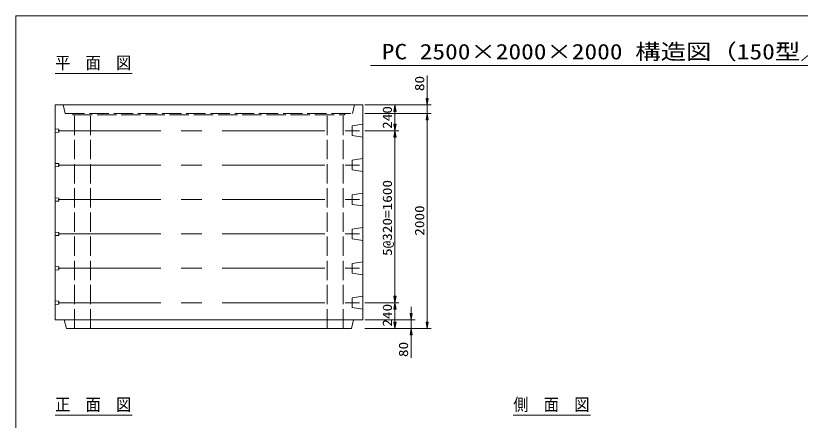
# Model space of a CAD drawing. Units: millimetres on the paper. Extents: x 18 to 410, y 10 to 287.
# Drawn here: x 18 to 261.2, y 161.5 to 287 of the extents above; entities that cross this region are included whole.
import ezdxf
from ezdxf.enums import TextEntityAlignment as Align

# ---------------------------------------------------------------- set-up
doc = ezdxf.new("R2010")
doc.units = ezdxf.units.MM
doc.linetypes.add('DASHED', pattern=[7.5, 6, -1.5])
doc.linetypes.add('USER1', pattern=[50.8, 31.75, -6.35, 6.35, -6.35])
for name, color, linetype, lineweight in [('0_7', 7, 'Continuous', 13), ('Layer1', 3, 'Continuous', 13), ('Layer2', 6, 'USER1', 13), ('Layer3', 7, 'Continuous', 13), ('Layer4', 4, 'DASHED', 13), ('Layer7', 9, 'Continuous', 13)]:
    doc.layers.add(name, color=color, linetype=linetype, lineweight=lineweight)
doc.styles.add('ＭＳ ゴシック', font='')
doc.styles.get('ＭＳ ゴシック').set_extended_font_data('MS Gothic')

msp = doc.modelspace()

# ---------------------------------------------------------------- hatches: boundary and pattern name
at = {"layer": 'Layer1'}
for points in [[(145.208, 261.325), (145.875, 261.325), (145.542, 259.325)], [(135.208, 257.325), (135.875, 257.325), (135.542, 259.325)], [(145.208, 254.658), (145.875, 254.658), (145.542, 256.658)], [(145.208, 254.658), (145.875, 254.658), (145.542, 256.658)], [(135.208, 253.325), (135.875, 253.325), (135.542, 251.325)], [(135.208, 249.325), (135.875, 249.325), (135.542, 251.325)], [(135.208, 199.992), (135.875, 199.992), (135.542, 197.992)], [(135.208, 195.992), (135.875, 195.992), (135.542, 197.992)], [(140.208, 194.658), (140.875, 194.658), (140.542, 192.658)], [(135.208, 191.992), (135.875, 191.992), (135.542, 189.992)], [(140.208, 187.992), (140.875, 187.992), (140.542, 189.992)], [(145.208, 191.992), (145.875, 191.992), (145.542, 189.992)]]:
    msp.add_hatch(color=256, dxfattribs=at).paths.add_polyline_path(points)

# ---------------------------------------------------------------- linework, layer by layer
at = {"layer": '0_7'}
for p, q in [((410, 287), (18, 287)), ((18, 287), (18, 10))]:
    msp.add_line(p, q, dxfattribs=at)
at = {"layer": 'Layer1'}
for p, q in [((145.542, 261.325), (145.542, 268.461)), ((126.167, 259.325), (136.792, 259.325)), ((126.167, 259.325), (146.792, 259.325)), ((145.542, 256.658), (145.542, 259.325)), ((126.167, 256.658), (146.792, 256.658)), ((126.167, 256.658), (146.792, 256.658)), ((135.542, 253.325), (135.542, 257.325)), ((145.542, 254.658), (145.542, 252.658)), ((145.542, 191.992), (145.542, 254.658)), ((126.167, 251.325), (136.792, 251.325)), ((126.167, 251.325), (136.792, 251.325)), ((135.542, 199.992), (135.542, 249.325)), ((126.167, 197.992), (136.792, 197.992)), ((126.167, 197.992), (136.792, 197.992)), ((135.542, 195.992), (135.542, 191.992)), ((140.542, 194.658), (140.542, 196.658)), ((126.167, 192.658), (141.792, 192.658)), ((140.542, 192.658), (140.542, 189.992)), ((126.167, 189.992), (136.792, 189.992)), ((126.167, 189.992), (141.792, 189.992)), ((126.167, 189.992), (146.792, 189.992)), ((140.542, 187.992), (140.542, 180.856))]:
    msp.add_line(p, q, dxfattribs=at)
for points in [[(145.208, 261.325), (145.875, 261.325), (145.542, 259.325)], [(135.208, 257.325), (135.875, 257.325), (135.542, 259.325)], [(145.208, 254.658), (145.875, 254.658), (145.542, 256.658)], [(145.208, 254.658), (145.875, 254.658), (145.542, 256.658)], [(135.208, 253.325), (135.875, 253.325), (135.542, 251.325)], [(135.208, 249.325), (135.875, 249.325), (135.542, 251.325)], [(135.208, 199.992), (135.875, 199.992), (135.542, 197.992)], [(135.208, 195.992), (135.875, 195.992), (135.542, 197.992)], [(140.208, 194.658), (140.875, 194.658), (140.542, 192.658)], [(135.208, 191.992), (135.875, 191.992), (135.542, 189.992)], [(140.208, 187.992), (140.875, 187.992), (140.542, 189.992)], [(145.208, 191.992), (145.875, 191.992), (145.542, 189.992)]]:
    msp.add_lwpolyline(points, close=True, dxfattribs=at)
at = {"layer": 'Layer2'}
for p, q in [((31.208, 251.325), (124.542, 251.325)), ((31.208, 240.658), (124.542, 240.658)), ((31.208, 229.992), (124.542, 229.992)), ((31.208, 219.325), (124.542, 219.325)), ((31.208, 208.658), (124.542, 208.658)), ((31.208, 197.992), (124.542, 197.992))]:
    msp.add_line(p, q, dxfattribs=at)
at = {"layer": 'Layer3'}
for p, q in [((125.542, 259.325), (30.208, 259.325)), ((30.208, 259.325), (30.208, 192.658)), ((125.542, 192.658), (125.542, 259.325)), ((30.208, 192.658), (125.542, 192.658)), ((33.042, 192.658), (33.708, 189.992)), ((122.042, 189.992), (122.708, 192.658)), ((33.708, 189.992), (122.042, 189.992))]:
    msp.add_line(p, q, dxfattribs=at)
at = {"layer": 'Layer4'}
for p, q in [((32.708, 259.325), (33.375, 256.658)), ((122.375, 256.658), (123.042, 259.325)), ((33.375, 256.658), (122.375, 256.658)), ((35.708, 256.658), (35.708, 256.258)), ((35.708, 256.258), (120.042, 256.258)), ((36.208, 189.992), (36.208, 256.258)), ((41.208, 189.992), (41.208, 256.258)), ((114.542, 189.992), (114.542, 256.258)), ((119.542, 189.992), (119.542, 256.258)), ((120.042, 256.258), (120.042, 256.658)), ((122.275, 252.825), (125.542, 253.325)), ((31.342, 251.792), (30.208, 251.858)), ((30.208, 250.792), (31.342, 250.858)), ((31.342, 250.858), (31.342, 251.792)), ((122.275, 249.825), (122.275, 252.825)), ((125.542, 249.325), (122.275, 249.825)), ((31.342, 241.125), (30.208, 241.192)), ((31.342, 240.192), (31.342, 241.125)), ((122.275, 242.158), (125.542, 242.658)), ((122.275, 239.158), (122.275, 242.158)), ((30.208, 240.125), (31.342, 240.192)), ((125.542, 238.658), (122.275, 239.158)), ((122.275, 231.492), (125.542, 231.992)), ((122.275, 228.492), (122.275, 231.492)), ((31.342, 230.458), (30.208, 230.525)), ((30.208, 229.458), (31.342, 229.525)), ((31.342, 229.525), (31.342, 230.458)), ((125.542, 227.992), (122.275, 228.492)), ((122.275, 220.825), (125.542, 221.325)), ((31.342, 219.792), (30.208, 219.858)), ((30.208, 218.792), (31.342, 218.858)), ((31.342, 218.858), (31.342, 219.792)), ((122.275, 217.825), (122.275, 220.825)), ((125.542, 217.325), (122.275, 217.825)), ((31.342, 209.125), (30.208, 209.192)), ((31.342, 208.192), (31.342, 209.125)), ((122.275, 210.158), (125.542, 210.658)), ((122.275, 207.158), (122.275, 210.158)), ((30.208, 208.125), (31.342, 208.192)), ((125.542, 206.658), (122.275, 207.158)), ((122.275, 199.492), (125.542, 199.992)), ((122.275, 196.492), (122.275, 199.492)), ((31.342, 198.458), (30.208, 198.525)), ((30.208, 197.458), (31.342, 197.525)), ((31.342, 197.525), (31.342, 198.458)), ((125.542, 195.992), (122.275, 196.492))]:
    msp.add_line(p, q, dxfattribs=at)
at = {"layer": 'Layer7'}
for p, q in [((294.953, 271.6), (128, 271.6)), ((30.208, 269.118), (54.093, 269.118)), ((30.208, 163.118), (54.093, 163.118)), ((172.208, 163.118), (196.093, 163.118))]:
    msp.add_line(p, q, dxfattribs=at)

# ---------------------------------------------------------------- texts
at = {"layer": 'Layer1', "color": 9, "style": 'ＭＳ ゴシック', "width": 1.2}
for s, p in [('80', (145.472, 263.607)), ('240', (135.472, 251.896)), ('5@320=1600', (135.472, 212.487)), ('2000', (145.472, 218.754)), ('240', (135.472, 190.563)), ('80', (140.472, 181.138))]:
    msp.add_text(s, height=2.886, rotation=90, dxfattribs=at).set_placement(p, align=Align.BOTTOM_LEFT)
at = {"layer": 'Layer7', "style": 'ＭＳ ゴシック', "width": 1.2}
msp.add_text('PC 2500×2000×2000 構造図（150型／300型）', height=4.811, dxfattribs=at).set_placement((214, 272), align=Align.BOTTOM_CENTER)
at = {"layer": 'Layer7', "style": 'ＭＳ ゴシック', "width": 0.9}
for s, p in [('平\u3000面\u3000図', (30.208, 269.325)), ('正\u3000面\u3000図', (30.208, 163.325)), ('側\u3000面\u3000図', (172.208, 163.325))]:
    msp.add_text(s, height=3.848, dxfattribs=at).set_placement(p, align=Align.BOTTOM_LEFT)

doc.saveas('drawing.dxf')
